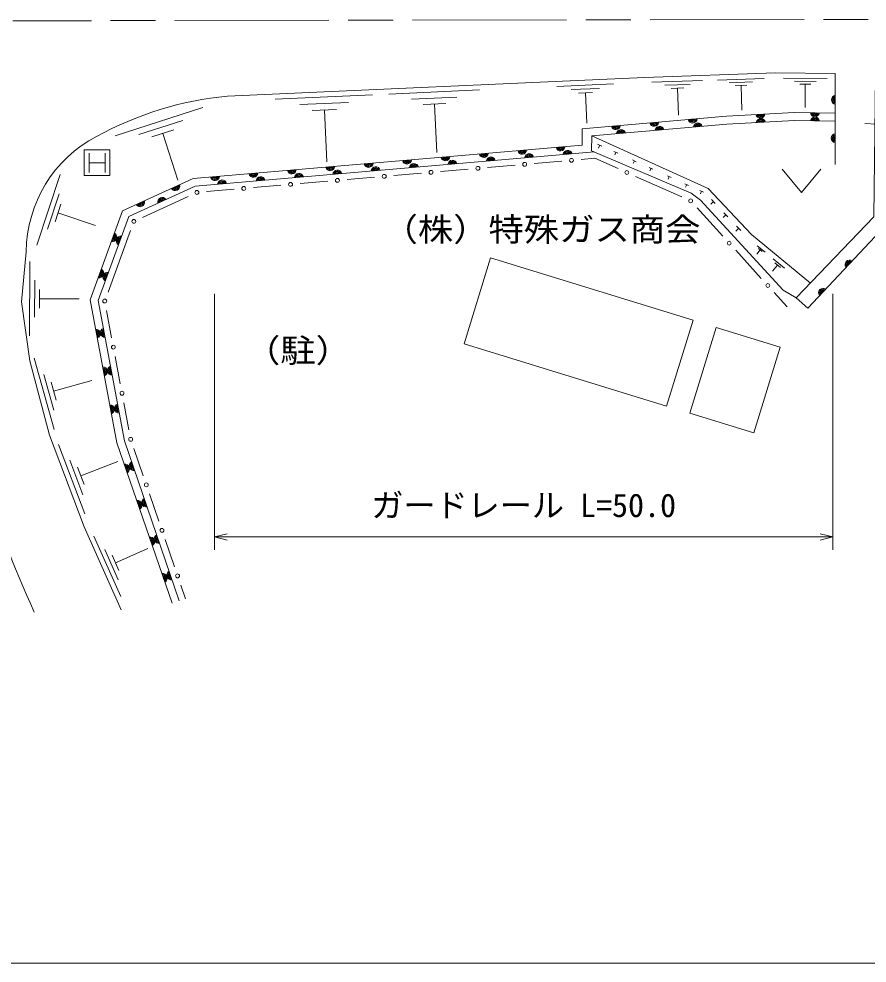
# Model space of a CAD drawing. Units: millimetres, scale not verified. Extents: x 40000 to 680000, y 20000 to 380000.
# Drawn here: x 373474 to 439527, y 205000 to 278518 of the extents above; entities that cross this region are included whole.
import ezdxf
from ezdxf.enums import TextEntityAlignment as Align

# ---------------------------------------------------------------- set-up
doc = ezdxf.new("R2010")
doc.units = ezdxf.units.MM
doc.header["$LTSCALE"] = 1000
doc.linetypes.add('CHAIN', pattern=[18.5, 12, -1.5, 3.5, -1.5])
for name, color, linetype, lineweight in [('M-BGD', 7, 'Continuous', 13), ('M-BMK', 2, 'CHAIN', 13), ('M-STR-HTXT', 7, 'Continuous', 13), ('M-STR-STRC', 7, 'Continuous', 13), ('M-TTL-BAND', 7, 'Continuous', 13)]:
    doc.layers.add(name, color=color, linetype=linetype, lineweight=lineweight)
doc.styles.add('ＭＳ ゴシック', font='')
doc.styles.get('ＭＳ ゴシック').set_extended_font_data('MS Gothic')

msp = doc.modelspace()

# ---------------------------------------------------------------- linework, layer by layer
at = {"layer": 'M-BGD'}
for p, q in [((437046, 274261), (437036, 267188)), ((422765, 273582), (426717, 273717)), ((427884, 273757), (431502, 273881)), ((428797, 273547), (430606, 273609)), ((433020, 273906), (436417, 273868)), ((433867, 273670), (435566, 273651)), ((402270, 272661), (409333, 272981)), ((415353, 273253), (419786, 273453)), ((416475, 273007), (418691, 273107)), ((417042, 272737), (418150, 272787)), ((417596, 272762), (417703, 270398)), ((423762, 273352), (425738, 273420)), ((424265, 273106), (425253, 273140)), ((424759, 273123), (424832, 271015)), ((429257, 273321), (430162, 273352)), ((429710, 273337), (429776, 271407)), ((434289, 273439), (435139, 273429)), ((434714, 273434), (434694, 271622)), ((393428, 272262), (401011, 272604)), ((404057, 272270), (407588, 272430)), ((380976, 269413), (387790, 271609)), ((395347, 271842), (399138, 272013)), ((396318, 271379), (398213, 271465)), ((397265, 271422), (397448, 267378)), ((404961, 271839), (406727, 271919)), ((405844, 271879), (406014, 268113)), ((382826, 269508), (386233, 270606)), ((383824, 269328), (385528, 269877)), ((417328, 269964), (417350, 268684)), ((441354, 270246), (439358, 270365)), ((384676, 269603), (385847, 265968)), ((418097, 269405), (418074, 268256)), ((418542, 268764), (418880, 268611)), ((418711, 268687), (418609, 268462)), ((418334, 267664), (417258, 267572)), ((418334, 267664), (420133, 266864)), ((419811, 268189), (420108, 268054)), ((419960, 268122), (419870, 267924)), ((412117, 267131), (409965, 266946)), ((415764, 267444), (413612, 267259)), ((421258, 267533), (421555, 267399)), ((421407, 267466), (421317, 267268)), ((422554, 266946), (422851, 266812)), ((422702, 266879), (422613, 266681)), ((374879, 260906), (376694, 266399)), ((401177, 266192), (399025, 266008)), ((404824, 266505), (402672, 266321)), ((408470, 266818), (406318, 266633)), ((421503, 266254), (425100, 264653)), ((423973, 266303), (424270, 266169)), ((424121, 266236), (424032, 266038)), ((432919, 266810), (434419, 265010)), ((434419, 265010), (435919, 266810)), ((393884, 265567), (391732, 265382)), ((397530, 265880), (395378, 265695)), ((425331, 265688), (425628, 265554)), ((425479, 265621), (425390, 265423)), ((375699, 262158), (376607, 264904)), ((386656, 264692), (383109, 263065)), ((390237, 265254), (388085, 265069)), ((426489, 265164), (426786, 265029)), ((426637, 265097), (426547, 264898)), ((376292, 262723), (376746, 264097)), ((427554, 264296), (427350, 264102)), ((427409, 264449), (427699, 264143)), ((376519, 263410), (379449, 262442)), ((379023, 256642), (381552, 263560)), ((426290, 263794), (428283, 261607)), ((428533, 263264), (428314, 263057)), ((428377, 263428), (428689, 263100)), ((382170, 262047), (380417, 257253)), ((429533, 262211), (429299, 261989)), ((429367, 262386), (429699, 262036)), ((429293, 260498), (431286, 258311)), ((431210, 260524), (430944, 260202)), ((430975, 260854), (431579, 260354)), ((431059, 260649), (431361, 260399)), ((374310, 253838), (374326, 259624)), ((410199, 259916), (408138, 253226)), ((425968, 255060), (410199, 259916)), ((432210, 259832), (433092, 259102)), ((432333, 259532), (432774, 259167)), ((432554, 259349), (432164, 258879)), ((374700, 255284), (374708, 258176)), ((375088, 256006), (375092, 257452)), ((375090, 256729), (378175, 256721)), ((432296, 257202), (433292, 256109)), ((380298, 255811), (380695, 253697)), ((425968, 255060), (423907, 248370)), ((427784, 254501), (425723, 247811)), ((432753, 252970), (427784, 254501)), ((423907, 248370), (408138, 253226)), ((432753, 252970), (430693, 246280)), ((380971, 252223), (381368, 250108)), ((376223, 246544), (374656, 252113)), ((376203, 248041), (375419, 250825)), ((376378, 248842), (375986, 250234)), ((376182, 249538), (379152, 250374)), ((381644, 248634), (382041, 246520)), ((430693, 246280), (425723, 247811)), ((378610, 239972), (376558, 245382)), ((382423, 245073), (383153, 242947)), ((378458, 241462), (377432, 244166)), ((378562, 242275), (378049, 243627)), ((378305, 242951), (381190, 244045)), ((383641, 241529), (384371, 239402)), ((381422, 233535), (379323, 238244)), ((384858, 237984), (385589, 235858)), ((381212, 234852), (380162, 237207)), ((381263, 235581), (380738, 236758)), ((381001, 236170), (383512, 237289)), ((386076, 234439), (386441, 233376))]:
    msp.add_line(p, q, dxfattribs=at)
for points in [[(389722, 272494), (422204, 273963), (432400, 274312), (437046, 274261)], [(441378, 274116), (440169, 274065), (440042, 263105), (434003, 256788), (434901, 255990)], [(441378, 274116), (441340, 262846), (434901, 255990)], [(417328, 269964), (428569, 270937), (433872, 271242), (437042, 271166)], [(437041, 270542), (433882, 270618), (428614, 270315), (418097, 269405)], [(435113, 257948), (430531, 261741), (427148, 265304), (418097, 269405)], [(381552, 263560), (387053, 266085), (417350, 268684)], [(418292, 268163), (387208, 265496), (382029, 263119), (379643, 256591), (381695, 245655), (385968, 233213)], [(418074, 268256), (425837, 264941), (426539, 264391), (433000, 257388), (434003, 256788)], [(381448, 232496), (378567, 238958), (375853, 246113), (374316, 251906), (373681, 256498), (374049, 260392)], [(385401, 233019), (381113, 245501), (379023, 256642)]]:
    msp.add_lwpolyline(points, dxfattribs=at)
for centre in [(416511, 267508), (409218, 266882), (412864, 267195), (401924, 266257), (405571, 266569), (420818, 266559), (390984, 265318), (394631, 265631), (398278, 265944), (387338, 265005), (425785, 264348), (382427, 262752), (428788, 261053), (431791, 257757), (380160, 256548), (380833, 252960), (381506, 249371), (382179, 245783), (383397, 242238), (384615, 238693), (385832, 235148)]:
    msp.add_circle(centre, 150, dxfattribs=at)
for centre, radius, start, end in [((392147, 246415), 26192, 95.31262, 118.79732), ((437098, 272224), 354, 98.71748, 261.12266), ((437098, 272224), 283, 100.94152, 258.89862), ((437098, 272224), 212, 104.68785, 255.1523), ((437098, 272224), 142, 112.39958, 247.44057), ((437098, 272224), 100, 122.71724, 237.12291), ((425933, 270763), 354, 193.74561, 356.15078), ((425933, 270763), 283, 195.96964, 353.92675), ((425933, 270763), 212, 199.71597, 350.18042), ((425933, 270763), 142, 207.4277, 342.46869), ((425933, 270763), 100, 217.74536, 332.15103), ((431218, 271144), 354, 192.08351, 354.48869), ((431251, 270412), 354, 12.08351, 174.48869), ((431218, 271144), 283, 194.30755, 352.26465), ((431251, 270412), 283, 14.30755, 172.26465), ((431218, 271144), 212, 198.05388, 348.51833), ((431251, 270412), 212, 18.05388, 168.51833), ((431218, 271144), 142, 205.76561, 340.8066), ((431251, 270412), 142, 25.76561, 160.8066), ((431218, 271144), 100, 216.08327, 330.48893), ((435458, 271258), 354, 187.42196, 349.82714), ((435461, 270526), 354, 7.42196, 169.82714), ((435458, 271258), 283, 189.646, 347.6031), ((435461, 270526), 283, 9.646, 167.6031), ((435458, 271258), 212, 193.39233, 343.85678), ((435461, 270526), 212, 13.39233, 163.85678), ((435458, 271258), 142, 201.10406, 336.14505), ((435461, 270526), 142, 21.10406, 156.14505), ((435458, 271258), 100, 211.42172, 325.82738), ((435461, 270526), 100, 31.42172, 145.82738), ((419955, 270246), 354, 193.74561, 356.15078), ((419955, 270246), 283, 195.96964, 353.92675), ((419955, 270246), 212, 199.71597, 350.18042), ((419955, 270246), 142, 207.4277, 342.46869), ((419955, 270246), 100, 217.74536, 332.15103), ((420371, 269547), 354, 13.74561, 176.15078), ((420371, 269547), 283, 15.96964, 173.92675), ((422944, 270505), 354, 193.74561, 356.15078), ((422944, 270505), 283, 195.96964, 353.92675), ((422944, 270505), 212, 199.71597, 350.18042), ((422944, 270505), 142, 207.4277, 342.46869), ((422944, 270505), 100, 217.74536, 332.15103), ((423360, 269806), 354, 13.74561, 176.15078), ((423360, 269806), 283, 15.96964, 173.92675), ((423360, 269806), 212, 19.71597, 170.18042), ((423360, 269806), 142, 27.4277, 162.46869), ((423360, 269806), 100, 37.74536, 152.15103), ((426349, 270065), 354, 13.74561, 176.15078), ((426349, 270065), 283, 15.96964, 173.92675), ((426349, 270065), 212, 19.71597, 170.18042), ((426349, 270065), 142, 27.4277, 162.46869), ((426349, 270065), 100, 37.74536, 152.15103), ((431251, 270412), 100, 36.08327, 150.48893), ((384254, 260322), 10205, 117.57317, 179.60246), ((420371, 269547), 212, 19.71597, 170.18042), ((420371, 269547), 142, 27.4277, 162.46869), ((420371, 269547), 100, 37.74536, 152.15103), ((437093, 269224), 354, 98.71748, 261.12266), ((437093, 269224), 283, 100.94152, 258.89862), ((437093, 269224), 212, 104.68785, 255.1523), ((437093, 269224), 142, 112.39958, 247.44057), ((437093, 269224), 100, 122.71724, 237.12291), ((415648, 268592), 354, 193.70132, 356.1065), ((415648, 268592), 283, 195.92536, 353.88246), ((415648, 268592), 212, 199.67169, 350.13614), ((415648, 268592), 142, 207.38342, 342.42441), ((415648, 268592), 100, 217.70108, 332.10674), ((406681, 267823), 354, 193.70132, 356.1065), ((406681, 267823), 283, 195.92536, 353.88246), ((406681, 267823), 212, 199.67169, 350.13614), ((406681, 267823), 142, 207.38342, 342.42441), ((406681, 267823), 100, 217.70108, 332.10674), ((409670, 268080), 354, 193.70132, 356.1065), ((409670, 268080), 283, 195.92536, 353.88246), ((409670, 268080), 212, 199.67169, 350.13614), ((409670, 268080), 142, 207.38342, 342.42441), ((409670, 268080), 100, 217.70108, 332.10674), ((410227, 267416), 354, 13.70132, 176.1065), ((410227, 267416), 283, 15.92536, 173.88246), ((410227, 267416), 212, 19.67169, 170.13614), ((412659, 268336), 354, 193.70132, 356.1065), ((412659, 268336), 283, 195.92536, 353.88246), ((412659, 268336), 212, 199.67169, 350.13614), ((412659, 268336), 142, 207.38342, 342.42441), ((412659, 268336), 100, 217.70108, 332.10674), ((413216, 267673), 354, 13.70132, 176.1065), ((413216, 267673), 283, 15.92536, 173.88246), ((413216, 267673), 212, 19.67169, 170.13614), ((413216, 267673), 142, 27.38342, 162.42441), ((413216, 267673), 100, 37.70108, 152.10674), ((416205, 267929), 354, 13.70132, 176.1065), ((416205, 267929), 283, 15.92536, 173.88246), ((416205, 267929), 212, 19.67169, 170.13614), ((416205, 267929), 142, 27.38342, 162.42441), ((416205, 267929), 100, 37.70108, 152.10674), ((397713, 267054), 354, 193.70132, 356.1065), ((397713, 267054), 283, 195.92536, 353.88246), ((397713, 267054), 212, 199.67169, 350.13614), ((397713, 267054), 142, 207.38342, 342.42441), ((397713, 267054), 100, 217.70108, 332.10674), ((400703, 267310), 354, 193.70132, 356.1065), ((400703, 267310), 283, 195.92536, 353.88246), ((400703, 267310), 212, 199.67169, 350.13614), ((400703, 267310), 142, 207.38342, 342.42441), ((400703, 267310), 100, 217.70108, 332.10674), ((401260, 266647), 354, 13.70132, 176.1065), ((401260, 266647), 283, 15.92536, 173.88246), ((403692, 267567), 354, 193.70132, 356.1065), ((403692, 267567), 283, 195.92536, 353.88246), ((403692, 267567), 212, 199.67169, 350.13614), ((403692, 267567), 142, 207.38342, 342.42441), ((403692, 267567), 100, 217.70108, 332.10674), ((404249, 266903), 354, 13.70132, 176.1065), ((404249, 266903), 283, 15.92536, 173.88246), ((404249, 266903), 212, 19.67169, 170.13614), ((404249, 266903), 142, 27.38342, 162.42441), ((404249, 266903), 100, 37.70108, 152.10674), ((407238, 267160), 354, 13.70132, 176.1065), ((407238, 267160), 283, 15.92536, 173.88246), ((407238, 267160), 212, 19.67169, 170.13614), ((407238, 267160), 142, 27.38342, 162.42441), ((407238, 267160), 100, 37.70108, 152.10674), ((410227, 267416), 142, 27.38342, 162.42441), ((410227, 267416), 100, 37.70108, 152.10674), ((388746, 266284), 354, 193.70132, 356.1065), ((388746, 266284), 283, 195.92536, 353.88246), ((388746, 266284), 212, 199.67169, 350.13614), ((388746, 266284), 142, 207.38342, 342.42441), ((388746, 266284), 100, 217.70108, 332.10674), ((391735, 266541), 354, 193.70132, 356.1065), ((391735, 266541), 283, 195.92536, 353.88246), ((391735, 266541), 212, 199.67169, 350.13614), ((391735, 266541), 142, 207.38342, 342.42441), ((391735, 266541), 100, 217.70108, 332.10674), ((392293, 265878), 354, 13.70132, 176.1065), ((392293, 265878), 283, 15.92536, 173.88246), ((394724, 266797), 354, 193.70132, 356.1065), ((394724, 266797), 283, 195.92536, 353.88246), ((394724, 266797), 212, 199.67169, 350.13614), ((394724, 266797), 142, 207.38342, 342.42441), ((394724, 266797), 100, 217.70108, 332.10674), ((395282, 266134), 354, 13.70132, 176.1065), ((395282, 266134), 283, 15.92536, 173.88246), ((395282, 266134), 212, 19.67169, 170.13614), ((395282, 266134), 142, 27.38342, 162.42441), ((395282, 266134), 100, 37.70108, 152.10674), ((398271, 266391), 354, 13.70132, 176.1065), ((398271, 266391), 283, 15.92536, 173.88246), ((398271, 266391), 212, 19.67169, 170.13614), ((398271, 266391), 142, 27.38342, 162.42441), ((398271, 266391), 100, 37.70108, 152.10674), ((401260, 266647), 212, 19.67169, 170.13614), ((401260, 266647), 142, 27.38342, 162.42441), ((401260, 266647), 100, 37.70108, 152.10674), ((385643, 265497), 354, 213.44675, 15.85193), ((385643, 265497), 283, 215.67079, 13.62789), ((385643, 265497), 212, 219.41711, 9.88156), ((385643, 265497), 142, 227.12884, 2.16983), ((385643, 265497), 100, 237.44651, 351.85217), ((389304, 265621), 354, 13.70132, 176.1065), ((389304, 265621), 283, 15.92536, 173.88246), ((389304, 265621), 212, 19.67169, 170.13614), ((389304, 265621), 142, 27.38342, 162.42441), ((389304, 265621), 100, 37.70108, 152.10674), ((392293, 265878), 212, 19.67169, 170.13614), ((392293, 265878), 142, 27.38342, 162.42441), ((392293, 265878), 100, 37.70108, 152.10674), ((382916, 264246), 354, 213.44675, 15.85193), ((382916, 264246), 283, 215.67079, 13.62789), ((382916, 264246), 212, 219.41711, 9.88156), ((382916, 264246), 142, 227.12884, 2.16983), ((382916, 264246), 100, 237.44651, 351.85217), ((384641, 264258), 354, 33.44675, 195.85193), ((384641, 264258), 283, 35.67079, 193.62789), ((384641, 264258), 212, 39.41711, 189.88156), ((384641, 264258), 142, 47.12884, 182.16983), ((384641, 264258), 100, 57.44651, 171.85217), ((380751, 261529), 354, 258.71876, 61.12393), ((380751, 261529), 283, 260.94279, 58.89989), ((380751, 261529), 212, 264.68912, 55.15357), ((380751, 261529), 142, 272.40085, 47.44184), ((380751, 261529), 100, 282.71851, 37.12418), ((381402, 261245), 354, 78.71876, 241.12393), ((381402, 261245), 283, 80.94279, 238.89989), ((381402, 261245), 212, 84.68912, 235.15357), ((381402, 261245), 142, 92.40085, 227.44184), ((381402, 261245), 100, 102.71851, 217.12418), ((438160, 259381), 354, 55.59491, 218.00009), ((438160, 259381), 283, 57.81895, 215.77605), ((438160, 259381), 212, 61.56527, 212.02972), ((438160, 259381), 142, 69.277, 204.31799), ((379721, 258711), 354, 258.71876, 61.12393), ((379721, 258711), 283, 260.94279, 58.89989), ((379721, 258711), 212, 264.68912, 55.15357), ((379721, 258711), 142, 272.40085, 47.44184), ((438160, 259381), 100, 79.59466, 194.00033), ((379721, 258711), 100, 282.71851, 37.12418), ((380372, 258428), 354, 78.71876, 241.12393), ((380372, 258428), 283, 80.94279, 238.89989), ((380372, 258428), 212, 84.68912, 235.15357), ((380372, 258428), 142, 92.40085, 227.44184), ((380372, 258428), 100, 102.71851, 217.12418), ((436106, 257194), 354, 55.59491, 218.00009), ((436106, 257194), 283, 57.81895, 215.77605), ((436106, 257194), 212, 61.56527, 212.02972), ((436106, 257194), 142, 69.277, 204.31799), ((436106, 257194), 100, 79.59466, 194.00033), ((495927, 286415), 132778, 193.86138, 204.0421), ((380169, 254082), 354, 109.42199, 271.82717), ((379461, 254010), 354, 289.42199, 91.82717), ((379461, 254010), 283, 291.64603, 89.60313), ((379461, 254010), 212, 295.39235, 85.8568), ((379461, 254010), 142, 303.10408, 78.14507), ((379461, 254010), 100, 313.42175, 67.82741), ((380169, 254082), 283, 111.64603, 269.60313), ((380169, 254082), 212, 115.39235, 265.8568), ((380169, 254082), 142, 123.10408, 258.14507), ((380169, 254082), 100, 133.42175, 247.82741), ((380722, 251133), 354, 109.42199, 271.82717), ((380015, 251062), 354, 289.42199, 91.82717), ((380015, 251062), 283, 291.64603, 89.60313), ((380015, 251062), 212, 295.39235, 85.8568), ((380015, 251062), 142, 303.10408, 78.14507), ((380015, 251062), 100, 313.42175, 67.82741), ((380722, 251133), 283, 111.64603, 269.60313), ((380722, 251133), 212, 115.39235, 265.8568), ((380722, 251133), 142, 123.10408, 258.14507), ((380722, 251133), 100, 133.42175, 247.82741), ((381275, 248184), 354, 109.42199, 271.82717), ((380568, 248113), 354, 289.42199, 91.82717), ((380568, 248113), 283, 291.64603, 89.60313), ((380568, 248113), 212, 295.39235, 85.8568), ((380568, 248113), 142, 303.10408, 78.14507), ((380568, 248113), 100, 313.42175, 67.82741), ((381275, 248184), 283, 111.64603, 269.60313), ((381275, 248184), 212, 115.39235, 265.8568), ((381275, 248184), 142, 123.10408, 258.14507), ((381275, 248184), 100, 133.42175, 247.82741), ((381744, 243498), 354, 297.7548, 100.15998), ((381744, 243498), 283, 299.97884, 97.93594), ((381744, 243498), 212, 303.72516, 94.18961), ((381744, 243498), 142, 311.43689, 86.47788), ((381744, 243498), 100, 321.75456, 76.16022), ((382421, 243708), 354, 117.7548, 280.15998), ((382421, 243708), 283, 119.97884, 277.93594), ((382421, 243708), 212, 123.72516, 274.18961), ((382421, 243708), 142, 131.43689, 266.47788), ((382421, 243708), 100, 141.75456, 256.16022), ((383395, 240870), 354, 117.7548, 280.15998), ((382718, 240661), 354, 297.7548, 100.15998), ((382718, 240661), 283, 299.97884, 97.93594), ((382718, 240661), 212, 303.72516, 94.18961), ((382718, 240661), 142, 311.43689, 86.47788), ((382718, 240661), 100, 321.75456, 76.16022), ((383395, 240870), 283, 119.97884, 277.93594), ((383395, 240870), 212, 123.72516, 274.18961), ((383395, 240870), 142, 131.43689, 266.47788), ((383395, 240870), 100, 141.75456, 256.16022), ((384370, 238033), 354, 117.7548, 280.15998), ((384370, 238033), 283, 119.97884, 277.93594), ((384370, 238033), 212, 123.72516, 274.18961), ((383693, 237824), 354, 297.7548, 100.15998), ((383693, 237824), 283, 299.97884, 97.93594), ((383693, 237824), 212, 303.72516, 94.18961), ((383693, 237824), 142, 311.43689, 86.47788), ((383693, 237824), 100, 321.75456, 76.16022), ((384370, 238033), 142, 131.43689, 266.47788), ((384370, 238033), 100, 141.75456, 256.16022), ((384667, 234986), 354, 297.7548, 100.15998), ((384667, 234986), 283, 299.97884, 97.93594), ((385344, 235196), 354, 117.7548, 280.15998), ((385344, 235196), 283, 119.97884, 277.93594), ((385344, 235196), 212, 123.72516, 274.18961), ((385344, 235196), 142, 131.43689, 266.47788), ((385344, 235196), 100, 141.75456, 256.16022), ((384667, 234986), 212, 303.72516, 94.18961), ((384667, 234986), 142, 311.43689, 86.47788), ((384667, 234986), 100, 321.75456, 76.16022)]:
    msp.add_arc(centre, radius, start, end, dxfattribs=at)
at = {"layer": 'M-BMK'}
msp.add_line((471621, 278518), (372997, 278368), dxfattribs=at)
at = {"layer": 'M-STR-HTXT'}
for p, q in [((388701, 257101), (388701, 237179)), ((436868, 257101), (436868, 237179)), ((388701, 238179), (389701, 238429)), ((436868, 238179), (435868, 238429)), ((388701, 238179), (436868, 238179)), ((388701, 238179), (389701, 237929)), ((436868, 238179), (435868, 237929))]:
    msp.add_line(p, q, dxfattribs=at)
at = {"layer": 'M-STR-STRC'}
for p, q in [((378564, 266311), (378564, 268311)), ((378564, 268311), (380564, 268311)), ((378939, 268061), (378939, 266561)), ((380189, 268061), (380189, 266561)), ((380564, 268311), (380564, 266311)), ((378939, 267311), (380189, 267311)), ((380564, 266311), (378564, 266311))]:
    msp.add_line(p, q, dxfattribs=at)
at = {"layer": 'M-TTL-BAND'}
msp.add_line((40000, 205000), (579000, 205000), dxfattribs=at)

# ---------------------------------------------------------------- texts
at = {"layer": 'M-BGD', "style": 'ＭＳ ゴシック', "width": 1.1}
for s, p in [('（株）特殊ガス商会', (414170, 260663)), ('（駐）', (395208, 251230))]:
    msp.add_text(s, height=1833, dxfattribs=at).set_placement(p, align=Align.BOTTOM_CENTER)
at = {"layer": 'M-STR-HTXT', "style": 'ＭＳ ゴシック'}
msp.add_text('ガードレール L=50.0', height=1833, dxfattribs=at).set_placement((412785, 239179), align=Align.BOTTOM_CENTER)

doc.saveas('drawing.dxf')
